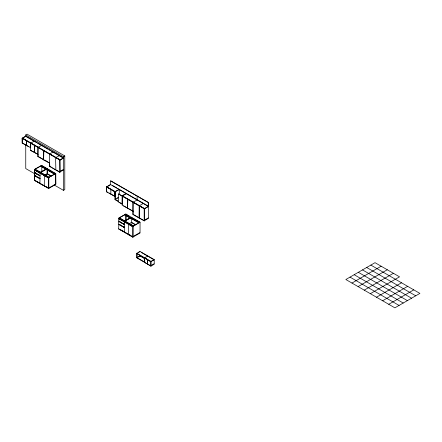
<?xml version="1.0" encoding="UTF-8"?>
<svg xmlns="http://www.w3.org/2000/svg" width="442" height="442" viewBox="0 0 442 442"><rect width="100%" height="100%" fill="white"/><g stroke="black" fill="none" stroke-linecap="round" stroke-linejoin="round"><path stroke-width="0.66" d="M36.476 142.545L25.752 136.351L25.752 134.921L27.078 134.158L64.786 155.927L64.786 189.585L63.46 190.347L54.034 184.905M30.73 147.777L22.1 143.053L22.1 138.263L25.752 136.097L63.46 157.866L59.758 160.004L59.979 172.142L60.001 159.866L22.299 138.097L22.321 142.921L25.907 144.993M22.873 138.014L25.177 136.689M26.553 140.578L26.503 145.335M30.78 143.02L30.559 150.374L38.089 154.462L37.918 156.573L38.117 147.484M34.41 145.12L34.41 152.341L30.559 150.374M34.459 145.147L34.459 152.368M43.874 150.578L43.603 159.855L48.985 162.711M34.581 180.192L34.581 169.424L41.57 165.391L55.797 173.601L55.797 184.369L48.808 188.403L34.388 180.303L34.388 175.767L34.609 180.176L39.531 183.016M38.984 177.911L40.078 178.54L34.388 175.513L34.388 172.822L40.078 175.855L34.388 172.54L34.609 169.722L48.858 177.922M35.294 170.087L34.802 170.374L35.294 169.833M49.554 163.037L37.918 156.573M34.388 172.54L34.609 169.722M34.388 172.822L34.609 175.386L37.89 177.281M25.752 134.921L63.46 156.695L64.786 155.927M53.034 152.103L49.333 153.987L49.382 166.28L49.603 162.744M40.1 172.612L47.09 168.573L47.09 173.828M40.078 172.877L39.907 183.491M49.079 177.225L40.813 172.452L40.813 173.275L40.321 173.557L40.813 173.021M44.427 175.391L44.255 186.005M44.979 175.049L47.311 173.7L51.443 176.087M44.979 175.303L47.311 173.96L50.261 175.662M40.078 178.8L34.388 175.767M55.587 169.861L52.427 167.778M55.858 169.761L55.587 157.601L59.289 155.717M48.587 188.021L55.797 184.11L55.576 173.474L48.587 177.507L55.797 173.601M34.388 169.85L48.78 177.905M39.857 183.463L48.78 188.358L34.388 180.303M60.001 171.927L63.46 169.932M122.335 204.082L118.484 202.11L118.484 193.911L144.429 208.862L148.501 206.513L110.517 184.579L110.732 180.772L148.501 202.58L148.501 218.32L144.429 220.674M106.688 186.844L114.975 191.635L114.975 196.419L106.467 191.762L106.467 186.972L110.732 184.452L106.666 187.06M106.467 191.762L107.865 192.314M110.809 189.226L110.859 194.038M114.754 191.762L119.075 189.524M106.688 191.635L106.666 186.806L115.224 191.745L119.296 189.397L119.296 194.557M118.484 193.911L144.407 208.624L144.407 220.884L132.954 214.525L133.175 202.138M116.163 198.696L115.003 199.364L118.395 201.325M117.329 198.022L118.489 197.353M118.71 197.48L115.224 199.491L115.224 191.745M126.208 193.386L122.141 195.74L144.429 208.607M122.384 195.905L122.163 205.215L133.125 211.287L128.373 208.541M137.219 196.066L136.998 199.872M137.219 199.999L132.904 202.237L132.904 211.414M127.511 208.298L127.732 198.994M143.473 203.353L139.158 205.85L139.158 218.11L139.429 218.011M118.854 224.276L118.633 228.939L132.804 237.127L140.042 233.006L140.042 222.238L125.815 214.027L118.826 218.061L126.036 214.155L126.036 220.066M118.633 224.403L124.324 227.437L118.633 224.149L118.633 221.459L124.324 224.492L118.633 221.177L118.854 218.359L133.103 226.558M124.992 215.011L130.07 217.945L124.992 214.757L126.036 214.409L129.423 216.365M120.666 219.127L119.539 218.475L119.047 218.757L124.125 221.685L124.616 221.403M119.047 219.011L119.539 218.729M110.517 180.9L148.501 202.58M132.954 214.525L133.153 210.95M124.346 221.249L131.335 217.215M124.324 221.519L124.368 232M125.058 221.912L124.567 222.199L125.058 221.094L133.324 225.862M124.103 224.337L119.948 221.68M118.633 228.939L124.346 231.757M124.103 227.31L119.401 224.337M140.042 222.238L133.053 226.276L139.821 222.111L132.147 217.934M118.633 218.486L132.804 226.669L133.324 226.431M128.451 234.614L133.025 237M136.793 253.272L140.004 251.421L154.23 259.631L154.23 264.189L151.015 266.045L136.793 257.835L136.793 253.272L151.015 261.487L151.015 266.045M138.401 252.603L140.004 251.421M137.329 257.272L140.004 255.725L144.164 258.122M140.225 255.852L137.014 257.708L137.014 253.658M144.54 257.835L147.694 259.653L144.54 257.835L144.319 262.404L144.296 257.863M150.993 266.001L147.573 264.283L147.573 259.835L150.993 261.559M150.772 266.128L150.772 261.686L154.23 259.631M144.319 262.404L147.694 264.101M351.97 283.062L381.153 266.217M358.097 286.604L387.28 269.753M364.23 290.145L393.413 273.294M370.363 293.681L399.546 276.836L375.02 262.675L345.837 279.521L394.883 307.842L419.9 293.4L370.849 265.084M376.49 297.223L401.507 282.781M382.623 300.764L407.64 286.322M388.756 304.3L413.767 289.858M366.683 267.487L415.729 295.808M362.512 269.896L411.563 298.212M358.346 272.305L407.391 300.621M354.175 274.709L403.226 303.03M350.009 277.117L399.054 305.433M112.5 185.474L116.688 187.894M117.799 188.53L137.219 199.745M137.788 200.071L148.501 206.259L144.186 208.751L144.186 221.011M37.609 143.197L41.007 145.158M41.349 145.357L41.791 145.611M42.145 145.816L47.88 149.125M49.023 149.788L50.173 150.451M51.316 151.114L52.465 151.772M52.819 151.976L53.255 152.23M53.604 152.435L58.72 155.385M59.068 155.59L63.46 158.12L60.001 160.12L22.1 138.263M22.321 138.136L59.979 159.877M106.467 186.972L115.003 191.872M25.117 144.28L26.807 145.258M113.809 195.491L115.003 196.176M27.15 145.711L28.94 146.744M109.041 192.994L114.975 196.419M148.28 217.939L144.208 220.287M34.979 152.667L37.051 153.866M63.239 169.551L59.781 171.546M118.395 201.58L115.003 199.618L115.003 191.618M119.224 202.287L121.815 203.779M44.996 160.181L46.139 160.838M38.708 156.777L43.255 159.402M123.572 205.773L127.732 208.171M49.802 165.883L49.581 163.015M50.167 166.479L51.294 167.126M56.443 170.104L59.979 172.142M133.738 214.724L143.854 220.564M49.382 166.28L59.758 172.269M41.791 165.772L46.869 168.7L39.879 172.485L40.321 172.739L47.311 168.7L47.311 173.96M47.311 168.954L52.034 171.684M53.217 172.363L54.985 173.386M135.688 224.729L131.556 222.343L128.451 224.16L128.5 234.641M131.556 222.597L135.097 224.641M35.294 169.269L40.371 172.198M124.616 220.84L119.539 217.906L119.539 218.475M40.15 172.325L35.073 169.397L35.073 169.96M48.858 177.352L40.592 172.584L40.592 173.148M34.581 169.424L41.791 165.518L41.791 171.43M130.959 225.066L132.141 225.752M34.802 170.12L39.879 173.049M40.321 173.303L42.095 174.325M43.272 175.01L48.587 178.076M125.158 222.282L126.335 222.967M127.517 223.646L132.241 226.37M139.821 232.625L132.832 236.658M35.156 172.728L38.437 174.623M35.366 173.419L36.498 174.071M34.592 173.684L25.752 168.579L25.752 144.54M47.067 187.143L48.228 187.811M128.987 234.442L130.147 235.111M119.401 229.127L123.777 231.658M127.6 233.862L124.909 232.31L133.053 237.039L133.103 225.989L124.837 221.221L124.837 221.785M141.191 252.36L153.639 259.542M154.009 259.758L150.794 261.614M136.793 253.531L144.738 258.117L144.738 262.167L136.793 257.575M147.573 259.835L150.772 261.686M154.009 263.808L150.794 265.664M140.6 256.321L141.788 257.006M142.976 257.692L144.164 258.382M148.28 202.707L148.28 206.386M147.727 256.133L144.517 257.736L144.517 262.294M147.473 259.78L147.473 264.228M139.401 205.961L139.208 218.138M132.804 226.669L132.804 237.127M131.556 223.254L131.556 217.342L124.567 221.376L124.125 221.122L131.114 217.342M126.429 193.773L122.114 196.005L122.114 204.21M125.815 214.027L125.815 220.597M124.395 221.53L124.395 220.967L119.318 218.033L119.318 218.602M124.395 223.939L124.395 224.503M124.395 226.884L124.395 227.448M119.318 221.006L119.318 221.575M114.782 191.745L114.754 196.546M63.46 156.695L63.46 190.347M48.808 177.634L48.808 188.403M48.559 178.032L48.559 188.485M43.653 150.705L43.653 159.882M41.57 145.484L37.868 147.368L37.868 154.595M35.073 172.369L35.073 172.938M35.073 175.314L35.073 175.883M34.216 141.236L30.509 143.12L30.509 147.91M26.503 140.55L26.332 145.495L26.503 140.55M127.777 199.022L127.556 208.326L127.777 199.022M45.824 169.048L40.747 166.12L45.824 169.048M54.532 174.076L46.266 169.303L54.532 174.076M138.777 222.713L130.512 217.945L138.777 222.713"/></g></svg>
